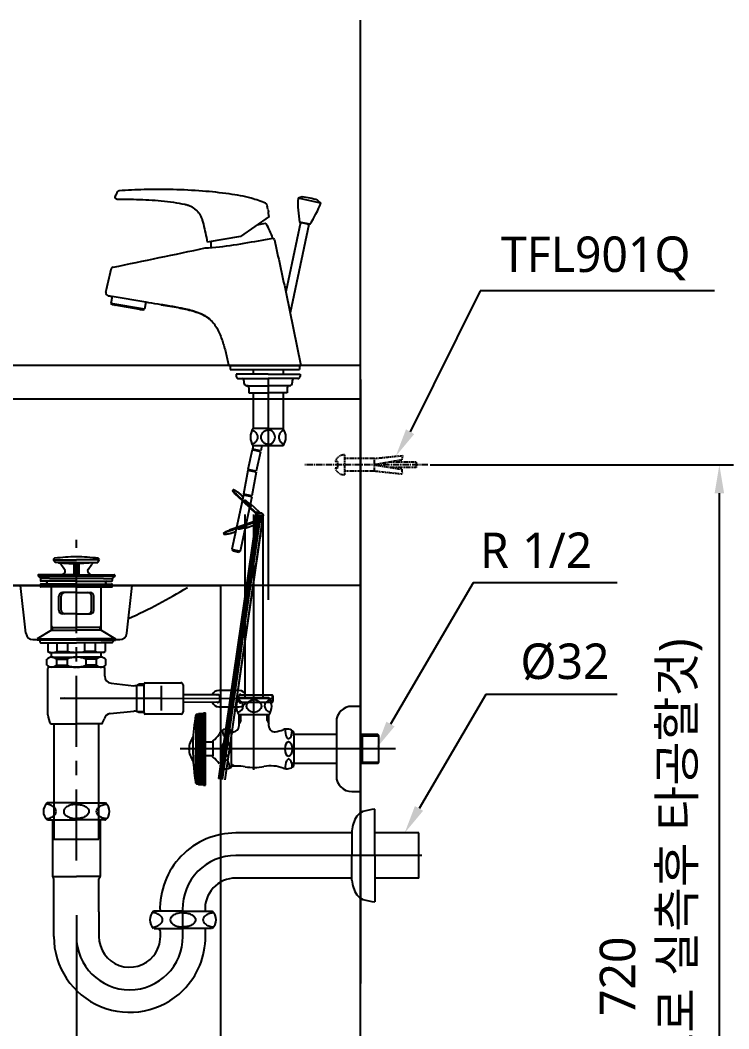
# Model space of a CAD drawing. Extents: x 3512 to 6612, y 0 to 2100.
# Drawn here: x 5672 to 6171, y 432 to 1142 of the extents above; entities that cross this region are included whole.
import ezdxf

# ---------------------------------------------------------------- set-up
doc = ezdxf.new("R2010")
doc.units = 0
doc.header["$LTSCALE"] = 20
doc.header["$MEASUREMENT"] = 0
for name, pattern in [('CENTER', [2, 1.25, -0.25, 0.25, -0.25]), ('CENTER2', [1.125, 0.75, -0.125, 0.125, -0.125]), ('HIDDEN2', [0.1875, 0.125, -0.0625])]:
    doc.linetypes.add(name, pattern=pattern)
doc.layers.get('0').update_dxf_attribs({"linetype": 'CONTINUOUS'})
doc.layers.get('DEFPOINTS').update_dxf_attribs({"linetype": 'CONTINUOUS'})
for name, color, linetype in [('1', 1, 'CONTINUOUS'), ('3', 3, 'CONTINUOUS'), ('4', 4, 'CONTINUOUS'), ('6', 6, 'CONTINUOUS'), ('7', 7, 'CONTINUOUS'), ('CENTER', 2, 'CENTER')]:
    doc.layers.add(name, color=color, linetype=linetype)
doc.styles.get("Standard").update_dxf_attribs({"font": 'NanumGothic.ttf'})
doc.dimstyles.get("Standard").update_dxf_attribs({"dimtxt": 2.5, "dimasz": 2, "dimexe": 2, "dimexo": 1, "dimgap": 1.5, "dimtad": 1, "dimdec": 0, "dimlfac": 10, "dimrnd": 0.5, "dimzin": 0, "dimdsep": 46, "dimtxsty": 'Standard', "dimcen": 0, "dimclrt": 2, "dimadec": 0, "dimazin": 0, "dimtfac": 1, "dimtdec": 0, "dimtmove": 0, "dimatfit": 3, "dimfxl": 1, "dimtolj": 1, "dimtzin": 0, "dimarcsym": 0})

# ---------------------------------------------------------------- blocks, each defined once
blk = doc.blocks.new('*D18')
at = {"layer": '3', "color": 3, "lineweight": -2, "transparency": 16777216}
for p, q in [((5711.8, 512.14), (5711.8, 306.66)), ((5911.8, 359.43), (5911.8, 306.66)), ((5731.8, 316.66), (5891.8, 316.66))]:
    blk.add_line(p, q, dxfattribs=at)
at = {"layer": '3', "color": 3, "transparency": 16777216}
for points in [[(5731.8, 320), (5731.8, 313.33), (5711.8, 316.66)], [(5891.8, 320), (5891.8, 313.33), (5911.8, 316.66)]]:
    blk.add_solid(points, dxfattribs=at)
at = {"layer": 'DEFPOINTS', "color": 0, "transparency": 16777216}
for p in [(5711.8, 512.14), (5911.8, 359.43), (5911.8, 316.66)]:
    blk.add_point(p, dxfattribs=at)
at = {"layer": '3', "color": 2, "transparency": 16777216, "insert": (5811.8, 339.16), "char_height": 25, "attachment_point": 5}
blk.add_mtext('\\A1;200', dxfattribs=at)
blk = doc.blocks.new('*D20')
at = {"layer": '1', "color": 3, "lineweight": -2, "transparency": 16777216}
for p, q in [((5960.85, 829.14), (6174.43, 829.14)), ((6164.43, 129.14), (6164.43, 809.14)), ((5911.8, 109.14), (6174.43, 109.14))]:
    blk.add_line(p, q, dxfattribs=at)
at = {"layer": '1', "color": 3, "transparency": 16777216}
for points in [[(6161.09, 809.14), (6167.76, 809.14), (6164.43, 829.14)], [(6161.09, 129.14), (6167.76, 129.14), (6164.43, 109.14)]]:
    blk.add_solid(points, dxfattribs=at)
at = {"layer": 'DEFPOINTS', "color": 0, "transparency": 16777216}
for p in [(5960.85, 829.14), (6164.43, 829.14), (5911.8, 109.14)]:
    blk.add_point(p, dxfattribs=at)
at = {"layer": '1', "color": 2, "transparency": 16777216, "insert": (6116.3, 469.14), "char_height": 25, "attachment_point": 5, "rotation": 90}
blk.add_mtext('\\A1;720\\P(참고치수이므로 실측후 타공할것)', dxfattribs=at)

msp = doc.modelspace()

# ---------------------------------------------------------------- linework, layer by layer
at = {"linetype": 'HIDDEN2', "ltscale": 0.3}
for p, q in [((5895.73328, 831.54283), (5893.95041, 831.54283)), ((5895.73328, 831.54283), (5895.73328, 826.74283)), ((5900.6211, 836.23214), (5900.6211, 822.05353)), ((5916.42728, 833.64283), (5900.6211, 833.64283)), ((5921.4994, 833.64283), (5916.42728, 833.64283)), ((5921.4994, 833.64283), (5921.4994, 824.64283)), ((5951.0616, 830.94283), (5931.72824, 830.94283)), ((5951.0616, 830.94283), (5951.11023, 827.34283)), ((5895.73328, 826.74283), (5893.95041, 826.74283)), ((5916.42728, 824.64283), (5900.6211, 824.64283)), ((5921.4994, 824.64283), (5916.42728, 824.64283)), ((5951.11023, 827.34283), (5932.58587, 827.34283))]:
    msp.add_line(p, q, dxfattribs=at)
at = {"linetype": 'CENTER2', "ltscale": 0.3}
msp.add_line((5959.31532, 829.14283), (5872.71486, 829.14283), dxfattribs=at)
at = {"color": 0}
for p, q in [((5676.29078, 710.57128), (5672.42787, 744.14283)), ((5747.3099, 710.57128), (5751.17281, 744.14283)), ((5747.3099, 710.57128), (5747.3099, 710.57128)), ((5681.25801, 706.14283), (5711.80034, 706.14283)), ((5711.80034, 706.14283), (5742.34594, 706.14283)), ((5742.34267, 706.14283), (5742.34267, 706.14283))]:
    msp.add_line(p, q, dxfattribs=at)
at = {"linetype": 'HIDDEN2', "ltscale": 0.3}
msp.add_lwpolyline([(5921.4994, 833.64283), (5941.44837, 835.67955), (5940.7889, 832.53727), (5921.4994, 829.14283), (5940.7889, 826.01099), (5941.11863, 822.50614), (5921.4994, 824.64283)], dxfattribs=at)
for start, end in [(90, 160.21215863), (199.78784137, 270)]:
    msp.add_arc((5900.6211, 829.14283), 7.0893, start, end, dxfattribs=at)
at = {"color": 0}
for centre, start, end in [((5681.25801, 711.14283), 186.56387155, 270), ((5742.34267, 711.14283), 270, 353.43612845)]:
    msp.add_arc(centre, 5, start, end, dxfattribs=at)
at = {"layer": '1'}
msp.add_line((5911.80034, 109.14283), (5911.80034, 1142.14283), dxfattribs=at)
at = {"layer": '1', "color": 3}
for p, q in [((5995.95179, 951.52792), (5946.72325, 852.44582)), ((6160.9449, 951.52792), (5995.95179, 951.52792)), ((5991.15007, 746.13382), (5932.90541, 646.65225)), ((6092.38506, 746.13382), (5991.15007, 746.13382)), ((5999.94351, 667.46103), (5952.99736, 587.27725)), ((6092.38506, 667.46103), (5999.94351, 667.46103))]:
    msp.add_line(p, q, dxfattribs=at)
for points in [[(5949.59982, 850.76164), (5943.84668, 854.13), (5936.61818, 835.18641)], [(5935.78198, 644.96807), (5930.02884, 648.33643), (5922.80034, 629.39283)], [(5955.87393, 585.59307), (5950.12079, 588.96143), (5942.89229, 570.01783)]]:
    msp.add_solid(points, dxfattribs=at)
at = {"layer": '3', "color": 0}
for p, q in [((5911.80034, 899.14283), (5427.30034, 899.14283)), ((5911.80034, 889.14283), (5911.80034, 734.14283)), ((5911.80034, 875.39283), (5426.15959, 875.39283)), ((5911.80034, 744.14283), (5596.95925, 744.14283)), ((5610.30034, 744.14283), (5813.30034, 744.14283)), ((5813.30034, 744.14283), (5813.30034, 109.14283))]:
    msp.add_line(p, q, dxfattribs=at)
at = {"layer": '3', "color": 1}
msp.add_line((5846.80034, 889.14283), (5846.80034, 734.14283), dxfattribs=at)
at = {"layer": '3'}
for p, q in [((5696.80034, 760.33724), (5695.56902, 762.46995)), ((5695.68556, 762.2681), (5711.80034, 762.2681)), ((5711.80034, 760.33724), (5696.80034, 760.33724)), ((5699.31561, 760.15295), (5710.05034, 759.45158)), ((5711.80034, 760.33724), (5710.05034, 759.45158)), ((5711.28266, 760.07525), (5710.85034, 753.66737)), ((5727.91512, 762.2681), (5711.80034, 762.2681)), ((5711.80034, 760.33724), (5726.80034, 760.33724)), ((5711.80034, 760.33724), (5713.55034, 759.45158)), ((5712.31801, 760.07525), (5712.75034, 753.66737)), ((5724.28506, 760.15295), (5713.55034, 759.45158)), ((5726.80034, 760.33724), (5728.03166, 762.46995)), ((5703.52568, 755.45795), (5700.80747, 759.31092)), ((5710.05034, 759.45158), (5710.05034, 751.73724)), ((5711.05344, 751.73724), (5710.85034, 753.69157)), ((5710.85034, 753.69157), (5711.80034, 753.69157)), ((5712.75034, 753.69157), (5711.80034, 753.69157)), ((5712.54724, 751.73724), (5712.75034, 753.69157)), ((5713.55034, 759.45158), (5713.55034, 751.73724)), ((5720.075, 755.45795), (5722.79321, 759.31092)), ((5684.80034, 751.33724), (5684.80034, 750.73724)), ((5684.80034, 750.73724), (5686.94256, 749.23724)), ((5684.80034, 750.73724), (5711.80034, 750.73724)), ((5694.50034, 751.73724), (5685.20034, 751.73724)), ((5686.4985, 749.03724), (5686.4985, 747.73724)), ((5692.80034, 749.23724), (5686.6985, 749.23724)), ((5711.80034, 747.23724), (5686.9985, 747.23724)), ((5692.80034, 749.23724), (5711.80034, 749.23724)), ((5711.80034, 751.73724), (5694.50034, 751.73724)), ((5701.44391, 751.73724), (5702.89143, 752.57297)), ((5711.80034, 751.73724), (5729.10034, 751.73724)), ((5738.80034, 750.73724), (5711.80034, 750.73724)), ((5730.80034, 749.23724), (5711.80034, 749.23724)), ((5711.80034, 747.23724), (5736.60217, 747.23724)), ((5722.15676, 751.73724), (5720.70924, 752.57297)), ((5729.10034, 751.73724), (5738.40034, 751.73724)), ((5730.80034, 749.23724), (5736.90217, 749.23724)), ((5738.80034, 750.73724), (5736.65812, 749.23724)), ((5737.10217, 749.03724), (5737.10217, 747.73724)), ((5738.80034, 751.33724), (5738.80034, 750.73724)), ((5686.4985, 744.73724), (5686.4985, 743.43724)), ((5711.80034, 743.23724), (5686.6985, 743.23724)), ((5711.80034, 745.23724), (5686.9985, 745.23724)), ((5694.30034, 712.64283), (5694.30034, 743.23724)), ((5711.80034, 739.23724), (5701.92597, 739.23724)), ((5711.80034, 745.23724), (5736.60217, 745.23724)), ((5711.80034, 743.23724), (5736.90217, 743.23724)), ((5711.80034, 739.23724), (5721.67471, 739.23724)), ((5729.30034, 712.64283), (5729.30034, 743.23724)), ((5737.10217, 744.73724), (5737.10217, 743.43724)), ((5699.42597, 726.73724), (5699.42597, 736.73724)), ((5701.19374, 726.73724), (5701.19374, 736.73724)), ((5722.40694, 726.73724), (5722.40694, 736.73724)), ((5724.17471, 726.73724), (5724.17471, 736.73724)), ((5711.80034, 724.23724), (5701.92597, 724.23724)), ((5711.80034, 724.23724), (5721.67471, 724.23724)), ((5694.30034, 712.64283), (5684.30034, 706.64283)), ((5695.00034, 714.73724), (5694.30034, 715.94968)), ((5694.30034, 714.73724), (5711.80034, 714.73724)), ((5694.30034, 712.64283), (5711.80034, 712.64283)), ((5695.00034, 712.64283), (5695.00034, 714.73724)), ((5729.30034, 714.73724), (5711.80034, 714.73724)), ((5729.30034, 712.64283), (5711.80034, 712.64283)), ((5728.60034, 714.73724), (5729.30034, 715.94968)), ((5728.60034, 712.64283), (5728.60034, 714.73724)), ((5729.30034, 712.64283), (5739.30034, 706.64283)), ((5684.30034, 706.64283), (5711.80034, 706.64283)), ((5684.30034, 705.64283), (5684.30034, 706.64283)), ((5694.30034, 705.64283), (5684.30034, 705.64283)), ((5686.10821, 705.64283), (5686.10821, 704.34283)), ((5686.60821, 703.84283), (5691.60821, 703.84283)), ((5691.60821, 703.84283), (5711.80034, 703.84283)), ((5691.60821, 703.84283), (5691.60821, 697.72019)), ((5729.30034, 705.64283), (5694.30034, 705.64283)), ((5698.38299, 697.72019), (5698.38299, 703.84283)), ((5705.78365, 697.72019), (5705.78365, 703.84283)), ((5739.30034, 706.64283), (5711.80034, 706.64283)), ((5731.99247, 703.84283), (5711.80034, 703.84283)), ((5717.81702, 697.72019), (5717.81702, 703.84283)), ((5725.21769, 697.72019), (5725.21769, 703.84283)), ((5729.30034, 705.64283), (5739.30034, 705.64283)), ((5731.99247, 703.84283), (5731.99247, 697.72019)), ((5736.99247, 703.84283), (5731.99247, 703.84283)), ((5737.49247, 705.64283), (5737.49247, 704.34283)), ((5739.30034, 705.64283), (5739.30034, 706.64283)), ((5692.60821, 697.14283), (5691.60821, 697.72019)), ((5692.60821, 697.14283), (5694.00821, 697.14283)), ((5694.00821, 697.14283), (5711.80034, 697.14283)), ((5694.30034, 693.7316), (5694.30034, 697.14283)), ((5698.38299, 697.72019), (5705.78365, 697.72019)), ((5729.59247, 697.14283), (5711.80034, 697.14283)), ((5725.21769, 697.72019), (5717.81702, 697.72019)), ((5729.30034, 693.7316), (5729.30034, 697.14283)), ((5730.99247, 697.14283), (5729.59247, 697.14283)), ((5730.99247, 697.14283), (5731.99247, 697.72019)), ((5691.05664, 688.18062), (5691.05664, 692.29387)), ((5694.44403, 693.73724), (5711.55664, 693.73724)), ((5697.83143, 692.29387), (5705.23209, 692.29387)), ((5697.83143, 692.29387), (5697.83143, 688.18062)), ((5705.23209, 692.29387), (5705.23209, 688.18062)), ((5729.15664, 693.73724), (5712.04403, 693.73724)), ((5718.36859, 692.29387), (5718.36859, 688.18062)), ((5725.76925, 692.29387), (5718.36859, 692.29387)), ((5725.76925, 692.29387), (5725.76925, 688.18062)), ((5732.54403, 688.18062), (5732.54403, 692.29387)), ((5691.80034, 653.1349), (5691.80034, 685.73724)), ((5711.80034, 686.73724), (5692.80034, 686.73724)), ((5697.83143, 688.18062), (5705.23209, 688.18062)), ((5729.15664, 686.73724), (5711.80034, 686.73724)), ((5725.76925, 688.18062), (5718.36859, 688.18062)), ((5728.60034, 686.73724), (5729.15664, 686.73724)), ((5729.15664, 686.73724), (5729.55664, 686.73724)), ((5730.80034, 686.73724), (5729.30034, 686.73724)), ((5731.80034, 680.373), (5731.80034, 685.73724)), ((5736.26767, 675.40146), (5752.3019, 673.6835)), ((5759.46154, 674.73724), (5755.80034, 674.73724)), ((5755.80034, 674.73724), (5755.80034, 673.93724)), ((5759.43614, 673.93724), (5759.43614, 674.93724)), ((5760.23614, 675.73724), (5785.43614, 675.73724)), ((5754.33057, 673.93724), (5759.43614, 673.93724)), ((5754.46965, 655.48724), (5754.46965, 673.98724)), ((5759.43614, 654.53724), (5759.43614, 673.93724)), ((5771.80034, 656.19933), (5771.80034, 673.63724)), ((5786.93614, 674.23724), (5786.93614, 668.46605)), ((5786.93614, 668.46605), (5786.93614, 655.23724)), ((5823.15511, 670.35518), (5812.09625, 670.38362)), ((5826.44149, 670.34672), (5823.15511, 670.35518)), ((5771.80034, 664.73724), (5700.44079, 664.73724)), ((5771.80034, 664.73724), (5703.30057, 664.91343)), ((5850.25398, 664.53546), (5771.80034, 664.73724)), ((5806.1753, 667.14884), (5786.73504, 667.19884)), ((5787.52197, 662.1968), (5812.11211, 662.13355)), ((5812.12497, 667.13353), (5806.1753, 667.14884)), ((5826.38318, 662.09685), (5849.74755, 662.03675)), ((5849.76041, 667.03673), (5826.39604, 667.09683)), ((5849.74755, 662.03675), (5849.76041, 667.03673)), ((5849.74755, 662.03675), (5850.24883, 662.53546)), ((5850.25912, 666.53545), (5849.76041, 667.03673)), ((5850.24883, 662.53546), (5850.25912, 666.53545)), ((5735.66922, 654.00891), (5752.3019, 655.79098)), ((5754.46965, 655.48724), (5759.43614, 655.48724)), ((5755.80034, 654.73724), (5755.80034, 655.53724)), ((5759.46154, 654.73724), (5755.80034, 654.73724)), ((5785.43614, 653.73724), (5760.23614, 653.73724)), ((5812.06667, 658.88366), (5823.38927, 658.85453)), ((5823.38927, 658.85453), (5826.41191, 658.84676)), ((5693.80034, 646.73724), (5711.80034, 646.73724)), ((5695.92534, 646.73724), (5695.92534, 565.73724)), ((5729.80034, 646.73724), (5711.80034, 646.73724)), ((5727.67534, 565.73724), (5727.67534, 646.73724)), ((5695.92534, 565.73724), (5727.67534, 565.73724))]:
    msp.add_line(p, q, dxfattribs=at)
for points in [[(5810.75166, 667.13707, -0.044238089), (5811.00451, 667.41582, -0.189273345), (5811.43947, 667.5853, -0.189273345), (5811.87356, 667.41358, -0.101058622), (5812.368, 666.71887, -0.059301535), (5812.64142, 665.83074, -0.045721536), (5812.74817, 664.63192, -0.045721536)], [(5827.76935, 667.0933, 0.044238089), (5827.51795, 667.37334, 0.189273345), (5827.08386, 667.54506, 0.189273345), (5826.64889, 667.37558, 0.101058622), (5826.15088, 666.68342, 0.059301535), (5825.8729, 665.79671, 0.045721536), (5825.75999, 664.59846, 0.045721536)], [(5812.74817, 664.63192, -0.045721536), (5812.63526, 663.43367, -0.059301535), (5812.35727, 662.54696, -0.101058622), (5811.85927, 661.8548, -0.189273345), (5811.4243, 661.68532, -0.189273345), (5810.99021, 661.85704, -0.044238089), (5810.7388, 662.13708, -0.059301535)], [(5825.75999, 664.59846, 0.045721536), (5825.86673, 663.39964, 0.059301535), (5826.14015, 662.51151, 0.101058622), (5826.63459, 661.8168, 0.189273345), (5827.06868, 661.64508, 0.189273345), (5827.50365, 661.81456, 0.044238089), (5827.75649, 662.09331, 0.059301535)]]:
    msp.add_lwpolyline(points, format="xyb", dxfattribs=at)
for centre, radius, start, end in [((5696.65034, 762.2681), 1.1, 97.32041367, 169.42619898), ((5711.80034, 644.33724), 120, 90, 97.32041367), ((5699.17323, 758.15799), 2, 35.20232507, 86.26180949), ((5711.80034, 644.33724), 120, 82.67958633, 90), ((5724.42745, 758.15799), 2, 93.73819051, 144.79767493), ((5726.95034, 762.2681), 1.1, 10.57380102, 82.67958633), ((5701.89143, 754.30502), 2, 300, 35.20232507), ((5721.70924, 754.30502), 2, 144.79767493, 240), ((5685.20034, 751.33724), 0.4, 90, 180), ((5686.6985, 749.03724), 0.2, 90, 180), ((5686.9985, 747.73724), 0.5, 180, 270), ((5690.30034, 746.23724), 1, 270, 90), ((5733.30034, 746.23724), 1, 90, 270), ((5736.60217, 747.73724), 0.5, 270, 0), ((5736.90217, 749.03724), 0.2, 0, 90), ((5738.40034, 751.33724), 0.4, 0, 90), ((5686.9985, 744.73724), 0.5, 90, 180), ((5686.6985, 743.43724), 0.2, 180, 270), ((5701.92597, 736.73724), 2.5, 90, 180), ((5703.69374, 736.73724), 2.5, 90, 180), ((5719.90694, 736.73724), 2.5, 0, 90), ((5721.67471, 736.73724), 2.5, 0, 90), ((5736.60217, 744.73724), 0.5, 0, 90), ((5736.90217, 743.43724), 0.2, 270, 0), ((5701.92597, 726.73724), 2.5, 180, 270), ((5703.69374, 726.73724), 2.5, 180, 270), ((5719.90694, 726.73724), 2.5, 270, 0), ((5721.67471, 726.73724), 2.5, 270, 0), ((5686.60821, 704.34283), 0.5, 180, 270), ((5736.99247, 704.34283), 0.5, 270, 0), ((5694.9956, 707.32204), 10.18185, 250.56792502, 289.43207498), ((5711.6082, 726.59517), 29.45658, 258.59556617, 270.3737354), ((5711.99248, 726.59517), 29.45658, 269.6262646, 281.40443383), ((5728.60508, 707.32204), 10.18185, 250.56792502, 289.43207498), ((5694.44403, 689.02944), 4.70435, 43.94093732, 136.05906268), ((5711.33445, 680.13276), 13.60629, 89.06429532, 116.64718661), ((5712.26623, 680.13276), 13.60629, 63.35281339, 90.93570468), ((5729.15664, 689.02944), 4.70435, 43.94093732, 136.05906268), ((5694.44403, 691.44504), 4.70435, 223.94093732, 316.05906268), ((5692.80034, 685.73724), 1, 90, 180), ((5711.33445, 700.34172), 13.60629, 243.35281339, 270.93570468), ((5712.26623, 700.34172), 13.60629, 269.06429532, 296.64718661), ((5729.15664, 691.44504), 4.70435, 223.94093732, 316.05906268), ((5730.80034, 685.73724), 1, 0, 90), ((5736.80034, 680.373), 5, 180, 263.88449643), ((5752.7088, 678.66692), 5, 265.33216468, 308.19271972), ((5760.23614, 674.93724), 0.8, 90, 180), ((5785.43614, 674.23724), 1.5, 0, 90), ((5812.08339, 665.38364), 5, 89.85263291, 159.3653178), ((5826.42863, 665.34674), 5, 20.33994803, 89.85263291), ((5812.07953, 663.88364), 5, 200.33994803, 269.85263291), ((5826.42477, 663.84674), 5, 269.85263291, 339.3653178), ((5736.20188, 649.03736), 5, 96.11547581, 165.04046432), ((5752.7088, 650.80757), 5, 51.80728028, 94.66783532), ((5760.23614, 654.53724), 0.8, 180, 270), ((5785.43614, 655.23724), 1.5, 270, 0), ((5704.78874, 653.68383), 13, 182.42004342, 212.30000816), ((5718.81193, 653.68383), 13, 327.69999184, 345.040466)]:
    msp.add_arc(centre, radius, start, end, dxfattribs=at)
at = {"layer": '3', "color": 0}
msp.add_arc((5615.50919, 1023.03253), 330, 293.76837401, 301.90645094, dxfattribs=at)
at = {"layer": '4'}
for p, q in [((5695.55034, 591.14283), (5691.25884, 591.14283)), ((5695.55034, 591.14283), (5691.25884, 591.14283)), ((5711.80034, 591.14283), (5695.55034, 591.14283)), ((5711.80034, 591.14283), (5695.55034, 591.14283)), ((5711.80034, 591.14283), (5728.05034, 591.14283)), ((5711.80034, 591.14283), (5728.05034, 591.14283)), ((5728.05034, 591.14283), (5732.34184, 591.14283)), ((5728.05034, 591.14283), (5732.34184, 591.14283)), ((5921.80034, 554.14283), (5921.80034, 586.64283)), ((5691.65034, 579.14283), (5691.25884, 579.14283)), ((5691.65034, 579.14283), (5711.80034, 579.14283)), ((5695.00034, 579.14283), (5695.00034, 539.36271)), ((5731.95034, 579.14283), (5711.80034, 579.14283)), ((5728.60034, 579.14283), (5728.60034, 539.36271)), ((5731.95034, 579.14283), (5732.34184, 579.14283)), ((5905.82036, 570.01783), (5824.02936, 570.01783)), ((5905.82036, 571.53757), (5905.82036, 554.14283)), ((5952.89229, 570.01783), (5921.80034, 570.01783)), ((5952.89229, 538.26783), (5952.89229, 570.01783)), ((5954.89229, 554.14283), (5824.02936, 554.14283)), ((5905.82036, 536.7481), (5905.82036, 554.14283)), ((5921.80034, 554.14283), (5921.80034, 521.64283)), ((5695.00034, 539.36271), (5711.80034, 539.36271)), ((5695.92534, 497.14283), (5695.92534, 537.71783)), ((5728.60034, 539.36271), (5711.80034, 539.36271)), ((5727.67534, 514.53864), (5727.67534, 537.71783)), ((5905.82036, 538.26783), (5824.02936, 538.26783)), ((5952.89229, 538.26783), (5921.80034, 538.26783)), ((5727.67534, 514.53864), (5727.67534, 497.14283)), ((5770.47239, 514.84283), (5766.18089, 514.84283)), ((5786.72239, 514.84283), (5770.47239, 514.84283)), ((5786.72239, 514.84283), (5786.80034, 514.84283)), ((5786.80034, 497.14283), (5786.80034, 515.80606)), ((5786.87829, 514.84283), (5786.80034, 514.84283)), ((5786.87829, 514.84283), (5803.12829, 514.84283)), ((5803.12829, 514.84283), (5807.41979, 514.84283)), ((5766.57239, 502.84283), (5786.72239, 502.84283)), ((5770.00034, 502.84283), (5770.00034, 502.14283)), ((5770.92534, 497.14283), (5770.92534, 500.58866)), ((5807.02829, 502.84283), (5786.87829, 502.84283)), ((5802.67534, 497.14283), (5802.67534, 502.84283))]:
    msp.add_line(p, q, dxfattribs=at)
for points in [[(5697.60551, 585.14283, 0.15521739), (5697.01502, 586.99916, 0.106747244), (5694.95331, 588.88984, 0.07304301), (5692.18345, 590.00785, 0.028511088), (5690.45469, 590.32387, 0.05952259)], [(5711.80034, 590.14283, 0.057537424), (5708.2428, 589.73209, 0.071219107), (5705.54284, 588.67837, 0.106373365), (5703.52004, 586.88177, 0.159482965)], [(5711.80034, 590.14283, 0.057537424), (5708.2428, 589.73209, 0.071219107), (5705.54284, 588.67837, 0.106373365), (5703.52004, 586.88177, 0.159482965)], [(5711.80034, 590.14283, -0.057537424), (5715.35788, 589.73209, -0.071219107), (5718.05783, 588.67837, -0.106373365), (5720.08064, 586.88177, -0.159482965)], [(5711.80034, 590.14283, -0.057537424), (5715.35788, 589.73209, -0.071219107), (5718.05783, 588.67837, -0.106373365), (5720.08064, 586.88177, -0.159482965)], [(5725.99517, 585.14283, -0.15521739), (5726.58566, 586.99916, -0.106747244), (5728.64737, 588.88984, -0.07304301), (5731.41723, 590.00785, -0.028511088), (5733.14598, 590.32387, -0.05952259)], [(5690.45469, 579.9618, 0.028511088), (5692.18345, 580.27782, 0.07304301), (5694.95331, 581.39583, 0.106747244), (5697.01502, 583.28651, 0.15521739), (5697.60551, 585.14283, 0.15521739)], [(5703.52004, 586.88177, 0.327290453), (5703.52004, 583.4039, 0.106373385), (5705.54284, 581.6073, 0.071219107), (5708.2428, 580.55358, 0.057537424), (5711.80034, 580.14283, 0.057537424)], [(5720.08064, 586.88177, -0.327290453), (5720.08064, 583.4039, -0.106373385), (5718.05783, 581.6073, -0.071219107), (5715.35788, 580.55358, -0.057537424), (5711.80034, 580.14283, -0.057537424)], [(5733.14598, 579.9618, -0.028511088), (5731.41723, 580.27782, -0.07304301), (5728.64737, 581.39583, -0.106747244), (5726.58566, 583.28651, -0.15521739), (5725.99517, 585.14283, -0.15521739)], [(5772.52756, 508.84283, 0.15521739), (5771.93707, 510.69916, 0.106747244), (5769.87536, 512.58984, 0.07304301), (5767.1055, 513.70785, 0.028511088), (5765.37674, 514.02387, 0.05952259)], [(5786.80034, 513.84264, 0.058789896), (5783.16485, 513.43209, 0.071219107), (5780.46489, 512.37837, 0.106373365), (5778.44209, 510.58177, 0.159482965)], [(5786.80034, 513.84264, -0.058789896), (5790.43583, 513.43209, -0.071219107), (5793.13578, 512.37837, -0.106373365), (5795.15859, 510.58177, -0.159482965)], [(5801.07312, 508.84283, -0.15521739), (5801.66361, 510.69916, -0.106747244), (5803.72531, 512.58984, -0.07304301), (5806.49518, 513.70785, -0.028511088), (5808.22393, 514.02387, -0.05952259)], [(5765.37674, 503.6618, 0.028511088), (5767.1055, 503.97782, 0.07304301), (5769.87536, 505.09583, 0.106747244), (5771.93707, 506.98651, 0.15521739), (5772.52756, 508.84283, 0.15521739)], [(5778.44209, 510.58177, 0.327290453), (5778.44209, 507.1039, 0.106373385), (5780.46489, 505.3073, 0.071219107), (5783.16485, 504.25358, 0.057537424), (5786.72239, 503.84283, 0.057537424)], [(5795.15859, 510.58177, -0.327290453), (5795.15859, 507.1039, -0.106373385), (5793.13578, 505.3073, -0.071219107), (5790.43583, 504.25358, -0.057537424), (5786.87829, 503.84283, -0.057537424)], [(5808.22393, 503.6618, -0.028511088), (5806.49518, 503.97782, -0.07304301), (5803.72531, 505.09583, -0.106747244), (5801.66361, 506.98651, -0.15521739), (5801.07312, 508.84283, -0.15521739)]]:
    msp.add_lwpolyline(points, format="xyb", dxfattribs=at)
for centre, radius, start, end in [((5696.55034, 585.14283), 8, 131.40962211, 228.59037789), ((5727.05034, 585.14283), 8, 311.40962211, 48.59037789), ((5917.14482, 575.721), 10, 111.1926769, 142.80345081), ((5923.30034, 556.68036), 30, 92.86598398, 109.00713612), ((5925.80034, 570.64283), 20, 146.20771163, 177.43591199), ((5824.02936, 516.64283), 53.375, 90, 181.93258944), ((5824.02936, 516.64283), 37.5, 90, 180.65397811), ((5696.00034, 539.36271), 1, 180, 238.70258778), ((5695.00034, 537.71783), 0.925, 0, 58.70258778), ((5728.60034, 537.71783), 0.925, 121.29741222, 180), ((5727.60034, 539.36271), 1, 301.29741222, 0), ((5824.02936, 516.64283), 21.625, 90, 184.77465278), ((5925.80034, 537.64283), 20, 182.56408801, 213.79228837), ((5917.14482, 532.56467), 10, 217.19654919, 248.8073231), ((5923.30034, 551.60531), 30, 250.99286388, 267.13401602), ((5771.47239, 508.84283), 8, 131.40962211, 228.59037789), ((5802.12829, 508.84283), 8, 311.40962211, 48.59037789), ((5749.30034, 497.14283), 53.375, 180, 314.94029898), ((5749.30034, 497.14283), 37.5, 180, 0), ((5749.30034, 497.14283), 21.625, 180, 320.7959681), ((5749.30034, 497.14283), 21.625, 320.7959681, 0), ((5753.96156, 491.54467), 19.22404, 28.06365478, 33.45608391), ((5749.30034, 497.14283), 53.375, 314.94029898, 0)]:
    msp.add_arc(centre, radius, start, end, dxfattribs=at)
at = {"layer": '6'}
for p, q in [((5830.45034, 794.14283), (5830.45034, 665.14283)), ((5836.80034, 614.43029), (5836.80034, 794.14283)), ((5843.15034, 794.14283), (5843.15034, 665.14283)), ((5843.15034, 665.14283), (5826.30034, 665.14283)), ((5847.30034, 665.14283), (5843.15034, 665.14283)), ((5796.47659, 653.64283), (5797.30034, 653.64283)), ((5797.30034, 653.64283), (5797.80034, 654.14283)), ((5797.30034, 653.64283), (5797.30034, 629.14283)), ((5797.80034, 654.14283), (5797.80034, 629.14283)), ((5797.80034, 654.14283), (5801.00034, 654.14283)), ((5797.80034, 653.73135), (5801.30034, 653.73135)), ((5801.30034, 654.44283), (5801.30034, 654.64283)), ((5801.30034, 654.64283), (5802.80034, 654.64283)), ((5801.30034, 654.44283), (5801.30034, 629.14283)), ((5802.80034, 653.64283), (5802.80034, 654.64283)), ((5802.80034, 629.14283), (5802.80034, 653.64283)), ((5911.80034, 659.14283), (5905.80034, 659.14283)), ((5911.80034, 599.14283), (5911.80034, 659.14283)), ((5795.88515, 653.14283), (5795.88515, 629.14283)), ((5797.80034, 652.73135), (5801.30034, 652.73135)), ((5797.80034, 651.73135), (5801.30034, 651.73135)), ((5797.80034, 650.73135), (5801.30034, 650.73135)), ((5797.80034, 649.73135), (5801.30034, 649.73135)), ((5797.80034, 648.73135), (5801.30034, 648.73135)), ((5797.80034, 647.73135), (5801.30034, 647.73135)), ((5797.80034, 646.73135), (5801.30034, 646.73135)), ((5847.30034, 653.14283), (5826.30034, 653.14283)), ((5826.30034, 645.64283), (5826.30034, 653.14283)), ((5827.55034, 649.14283), (5826.30034, 646.97777)), ((5827.55034, 649.14283), (5826.30034, 649.14283)), ((5827.55034, 649.14283), (5827.55034, 653.14283)), ((5846.05034, 649.14283), (5846.05034, 653.14283)), ((5846.05034, 649.14283), (5847.30034, 646.97777)), ((5847.30034, 649.14283), (5846.05034, 649.14283)), ((5847.30034, 645.2312), (5847.30034, 653.14283)), ((5894.80034, 648.14283), (5894.80034, 610.14283)), ((5797.80034, 645.73135), (5801.30034, 645.73135)), ((5797.80034, 644.73135), (5801.30034, 644.73135)), ((5797.80034, 643.73135), (5801.30034, 643.73135)), ((5797.80034, 642.73135), (5801.30034, 642.73135)), ((5797.80034, 641.73135), (5801.30034, 641.73135)), ((5797.80034, 640.73135), (5801.30034, 640.73135)), ((5797.80034, 639.73135), (5801.30034, 639.73135)), ((5812.77353, 640.46435), (5812.22116, 639.50762)), ((5820.88694, 641.14283), (5820.88694, 641.86355)), ((5820.88694, 617.14283), (5820.88694, 641.14283)), ((5821.80034, 641.14283), (5820.88694, 641.14283)), ((5821.80034, 640.39283), (5820.88694, 640.39283)), ((5821.80034, 640.39283), (5823.09938, 641.33441)), ((5821.80034, 640.39283), (5821.80034, 641.14283)), ((5894.80034, 639.39283), (5864.80034, 639.39283)), ((5864.80147, 638.39396), (5864.80147, 641.14173)), ((5923.92462, 639.39283), (5911.80034, 639.39283)), ((5913.30034, 638.39283), (5912.30034, 639.39283)), ((5913.30034, 618.89283), (5913.30034, 639.39283)), ((5924.92462, 638.39283), (5923.92462, 639.39283)), ((5797.80034, 638.73135), (5801.30034, 638.73135)), ((5797.80034, 637.73135), (5801.30034, 637.73135)), ((5797.80034, 636.73135), (5801.30034, 636.73135)), ((5797.80034, 635.73135), (5801.30034, 635.73135)), ((5797.80034, 634.73135), (5801.30034, 634.73135)), ((5797.80034, 633.73135), (5801.30034, 633.73135)), ((5797.80034, 632.73135), (5801.30034, 632.73135)), ((5807.88694, 633.89283), (5802.80034, 633.89283)), ((5807.88694, 634.87518), (5807.88694, 633.89283)), ((5807.88694, 633.89283), (5807.88694, 624.39283)), ((5864.80034, 638.39283), (5864.80034, 619.89283)), ((5911.80034, 638.77588), (5911.80034, 619.51044)), ((5913.30034, 638.39283), (5924.92462, 638.39283)), ((5924.80034, 619.89283), (5924.80034, 638.39283)), ((5936.46016, 629.14283), (5784.91825, 629.14283)), ((5795.88515, 605.14283), (5795.88515, 629.14283)), ((5797.30034, 604.64283), (5797.30034, 629.14283)), ((5797.80034, 631.73135), (5801.30034, 631.73135)), ((5797.80034, 630.73135), (5801.30034, 630.73135)), ((5797.80034, 629.73135), (5801.30034, 629.73135)), ((5797.80034, 604.14283), (5797.80034, 629.14283)), ((5797.80034, 628.55432), (5801.30034, 628.55432)), ((5797.80034, 627.55432), (5801.30034, 627.55432)), ((5797.80034, 626.55432), (5801.30034, 626.55432)), ((5797.80034, 625.55432), (5801.30034, 625.55432)), ((5801.30034, 603.84283), (5801.30034, 629.14283)), ((5802.80034, 603.64283), (5802.80034, 629.14283)), ((5797.80034, 624.55432), (5801.30034, 624.55432)), ((5797.80034, 623.55432), (5801.30034, 623.55432)), ((5797.80034, 622.55432), (5801.30034, 622.55432)), ((5797.80034, 621.55432), (5801.30034, 621.55432)), ((5797.80034, 620.55432), (5801.30034, 620.55432)), ((5797.80034, 619.55432), (5801.30034, 619.55432)), ((5797.80034, 618.55432), (5801.30034, 618.55432)), ((5807.88694, 624.39283), (5802.80034, 624.39283)), ((5807.88694, 623.41049), (5807.88694, 624.39283)), ((5821.80034, 617.89283), (5820.88694, 617.89283)), ((5821.80034, 617.89283), (5823.09938, 617.14283)), ((5821.80034, 617.14283), (5821.80034, 617.89283)), ((5864.80034, 617.14283), (5864.80034, 619.89283)), ((5864.80034, 618.89283), (5864.80034, 618.7111)), ((5894.80034, 618.89283), (5864.80034, 618.89283)), ((5864.80034, 617.14283), (5864.80034, 618.7111)), ((5923.92462, 618.89283), (5911.80034, 618.89283)), ((5912.30034, 618.89283), (5913.30034, 619.89283)), ((5913.30034, 619.89283), (5924.92462, 619.89283)), ((5923.92462, 618.89283), (5924.92462, 619.89283)), ((5797.80034, 617.55432), (5801.30034, 617.55432)), ((5797.80034, 616.55432), (5801.30034, 616.55432)), ((5797.80034, 615.55432), (5801.30034, 615.55432)), ((5797.80034, 614.55432), (5801.30034, 614.55432)), ((5797.80034, 613.55432), (5801.30034, 613.55432)), ((5797.80034, 612.55432), (5801.30034, 612.55432)), ((5797.80034, 611.55432), (5801.30034, 611.55432)), ((5824.51213, 617.14283), (5820.88694, 617.14283)), ((5820.88694, 616.42212), (5820.88694, 617.14283)), ((5796.47659, 604.64283), (5797.30034, 604.64283)), ((5797.30034, 604.64283), (5797.80034, 604.14283)), ((5797.80034, 610.55432), (5801.30034, 610.55432)), ((5797.80034, 609.55432), (5801.30034, 609.55432)), ((5797.80034, 608.55432), (5801.30034, 608.55432)), ((5797.80034, 607.55432), (5801.30034, 607.55432)), ((5797.80034, 606.55432), (5801.30034, 606.55432)), ((5797.80034, 605.55432), (5801.30034, 605.55432)), ((5797.80034, 604.55432), (5801.30034, 604.55432)), ((5797.80034, 604.14283), (5801.00034, 604.14283)), ((5801.30034, 603.64283), (5801.30034, 603.84283)), ((5801.30034, 603.64283), (5802.80034, 603.64283)), ((5812.77353, 607.82132), (5812.22116, 608.77805)), ((5905.80034, 599.14283), (5911.80034, 599.14283))]:
    msp.add_line(p, q, dxfattribs=at)
for centre, radius, start, end in [((5834.30034, 659.14283), 10, 143.13010235, 216.86989765), ((5839.30034, 659.14283), 10, 323.13010235, 36.86989765), ((5796.47659, 652.94283), 0.7, 90, 170.50659), ((5801.00034, 654.44283), 0.3, 270, 0), ((5905.80034, 648.14283), 11, 90, 180), ((5938.80034, 629.14283), 145, 170.50659, 178.05685792), ((5800.09681, 646.50762), 14, 303.80982041, 330), ((5817.4128, 637.78586), 5.35697, 49.56943438, 150), ((5821.80034, 645.64283), 4.5, 270, 0), ((5851.30034, 645.2312), 4, 180, 277.71167846), ((5848.50551, 665.87054), 24.82771, 277.71167846, 290.96613747), ((5859.89397, 636.15008), 7, 45.48706364, 110.96613747), ((5805.05457, 629.0975), 14, 141.78592674, 179.75272851), ((5938.80034, 629.14283), 145, 178.05685792, 189.49341), ((5805.05457, 629.21834), 14, 180.24727149, 218.21407326), ((5800.09681, 611.77805), 14, 30, 56.19017959), ((5817.4128, 620.49981), 5.35697, 210, 310.43056562), ((5824.51213, 579.14283), 38, 80.69517649, 90.00000262), ((5836.80034, 654.14283), 38, 260.69517447, 280.73727399), ((5848.50551, 592.41513), 24.82771, 69.03386253, 100.73727502), ((5859.89397, 622.13559), 7, 249.03386253, 314.5), ((5796.47659, 605.34283), 0.7, 189.49341, 270), ((5801.00034, 603.84283), 0.3, 0, 90), ((5905.80034, 610.14283), 11, 180, 270)]:
    msp.add_arc(centre, radius, start, end, dxfattribs=at)
for centre, major_axis, ratio, start_param, end_param in [((5824.02707, 659.37042), (-5.22946, 0), 0.866391406, 1.800504354, 4.443057795), ((5849.48301, 659.37042), (5.22946, 0), 0.866391406, 1.82411945, 4.498970222), ((5817.12169, 642.73512), (0, 5.39901), 0.478204164, 1.649186922, 4.692658194), ((5861.23928, 641.64774), (0, 5.21778), 0.460090084, 1.292018265, 4.793094981), ((5817.12169, 615.8224), (0, 5.39901), 0.478204164, 4.681700192, 7.825212734), ((5861.23928, 616.72855), (0, 5.21778), 0.460090084, 4.613778576, 8.151219719)]:
    msp.add_ellipse(centre, major_axis=major_axis, ratio=ratio, start_param=start_param, end_param=end_param, dxfattribs=at)
for centre, major_axis, ratio in [((5836.80034, 659.37042), (5.22946, 0), 0.866391406), ((5817.12169, 629.14283), (0, -5.39901), 0.478204164), ((5861.23928, 629.14283), (0, -5.21778), 0.460090084)]:
    msp.add_ellipse(centre, major_axis=major_axis, ratio=ratio, dxfattribs=at)
at = {"layer": '7'}
for p, q in [((5870.83457, 1017.73641), (5867.8328, 1016.84095)), ((5883.97223, 1013.4104), (5867.8328, 1016.84095)), ((5870.83457, 1017.73641), (5870.86489, 1017.72997)), ((5881.56387, 1015.45583), (5881.59419, 1015.44938)), ((5881.59419, 1015.44938), (5883.97223, 1013.4104)), ((5846.61172, 1009.16026), (5846.95903, 1007.19062)), ((5847.45901, 1003.98067), (5827.39402, 989.93101)), ((5844.76329, 998.9847), (5838.82986, 997.93847)), ((5869.53753, 999.60997), (5859.19021, 950.92965)), ((5875.40641, 998.3625), (5862.20083, 936.23513)), ((5876.08595, 998.53088), (5868.98522, 1000.04019)), ((5869.37236, 999.64508), (5870.51568, 999.40206)), ((5874.42827, 998.57042), (5870.51568, 999.40206)), ((5874.42827, 998.57042), (5875.57159, 998.3274)), ((5827.39402, 989.93101), (5803.89905, 985.78821)), ((5845.02136, 987.86051), (5850.3597, 988.8018)), ((5737.01222, 947.7309), (5736.1452, 942.81381)), ((5760.6502, 943.57808), (5737.01222, 947.7309)), ((5859.19021, 950.92965), (5869.80034, 899.14283)), ((5737.02975, 942.07159), (5736.1452, 942.81381)), ((5759.78059, 938.64626), (5736.1452, 942.81381)), ((5737.02975, 942.07159), (5738.75378, 941.76759)), ((5756.97211, 938.55521), (5738.75317, 941.7677)), ((5756.54346, 938.42771), (5739.11236, 941.50128)), ((5756.97156, 938.55531), (5758.69552, 938.25133)), ((5758.69552, 938.25133), (5759.78059, 938.64626)), ((5760.6502, 943.57808), (5759.78059, 938.64626)), ((5761.14261, 943.49126), (5760.6502, 943.57808)), ((5819.02651, 899.14283), (5818.92517, 899.61179)), ((5819.02638, 899.14283), (5848.18258, 899.14283)), ((5820.02651, 899.14283), (5820.02651, 896.14283)), ((5820.02651, 896.14283), (5847.54491, 896.14283)), ((5836.30034, 896.14283), (5836.30034, 892.85706)), ((5847.54491, 896.14283), (5868.80034, 896.14283)), ((5848.18258, 899.14283), (5869.80034, 899.14283)), ((5857.30034, 896.14283), (5857.30034, 892.85706)), ((5868.80034, 899.14283), (5868.80034, 896.14283)), ((5824.30034, 892.85706), (5824.30034, 891.35706)), ((5846.80034, 892.85706), (5824.30034, 892.85706)), ((5825.80034, 889.85706), (5828.30034, 889.85706)), ((5828.30034, 889.85706), (5846.80034, 889.85706)), ((5829.80034, 888.35706), (5829.80034, 886.85706)), ((5846.80034, 892.85706), (5869.30034, 892.85706)), ((5865.30034, 889.85706), (5846.80034, 889.85706)), ((5863.80034, 888.35706), (5863.80034, 886.85706)), ((5867.80034, 889.85706), (5865.30034, 889.85706)), ((5869.30034, 892.85706), (5869.30034, 891.35706)), ((5831.80034, 884.85706), (5846.80034, 884.85706)), ((5833.30034, 883.35706), (5833.30034, 879.85706)), ((5861.80034, 884.85706), (5846.80034, 884.85706)), ((5860.30034, 883.35706), (5860.30034, 879.85706)), ((5833.30034, 879.85706), (5846.80034, 879.85706)), ((5836.30034, 879.85706), (5836.30034, 854.64283)), ((5860.30034, 879.85706), (5846.80034, 879.85706)), ((5857.30034, 879.85706), (5857.30034, 854.64283)), ((5846.80034, 854.64283), (5836.30034, 854.64283)), ((5846.80034, 854.64283), (5857.30034, 854.64283)), ((5835.52318, 839.58503), (5832.61241, 825.89096)), ((5841.39206, 838.33756), (5835.52318, 839.58503)), ((5836.20161, 842.77679), (5835.66871, 840.26973)), ((5841.5376, 839.02226), (5835.66871, 840.26973)), ((5836.01225, 839.48107), (5836.15779, 840.16577)), ((5836.30034, 842.64283), (5857.30034, 842.64283)), ((5841.39206, 838.33756), (5838.4813, 824.64349)), ((5840.90299, 838.44151), (5841.04853, 839.12622)), ((5842.30718, 842.64283), (5841.5376, 839.02226)), ((5832.46687, 825.20626), (5829.55611, 808.51219)), ((5838.33576, 823.95879), (5832.46687, 825.20626)), ((5838.4813, 824.64349), (5832.61241, 825.89096)), ((5832.95595, 825.1023), (5833.10149, 825.787)), ((5838.33576, 823.95879), (5835.425, 807.26472)), ((5837.84669, 824.06274), (5837.99222, 824.74745)), ((5822.2223, 811.45965), (5821.89931, 811.08562)), ((5829.41057, 807.82749), (5821.30202, 769.67973)), ((5824.97915, 807.91747), (5824.65616, 807.54344)), ((5824.65616, 807.54344), (5838.29763, 794.72541)), ((5837.89807, 795.77837), (5824.97915, 807.91747)), ((5835.27946, 806.58002), (5827.1709, 768.43226)), ((5829.14849, 806.5945), (5828.5478, 807.15893)), ((5835.27946, 806.58002), (5829.41057, 807.82749)), ((5835.425, 807.26472), (5829.55611, 808.51219)), ((5829.89965, 807.72353), (5830.04518, 808.40823)), ((5834.79038, 806.68397), (5834.93592, 807.36868)), ((5840.84979, 795.59953), (5834.26136, 801.79026)), ((5838.22092, 796.15831), (5837.83333, 795.70947)), ((5837.83333, 795.70947), (5838.44218, 795.13737)), ((5838.22092, 796.15831), (5842.14643, 795.32391)), ((5838.82977, 795.58621), (5838.22092, 796.15831)), ((5838.87017, 795.54716), (5838.71027, 794.79491)), ((5838.82977, 795.58621), (5842.75529, 794.75181)), ((5842.75529, 794.75181), (5842.14643, 795.32391)), ((5838.0715, 789.95689), (5811.74705, 608.29361)), ((5838.63061, 789.83805), (5812.30907, 608.18083)), ((5813.55046, 607.93172), (5840.69656, 793.48828)), ((5814.59249, 607.72261), (5841.47984, 792.07488)), ((5842.42169, 788.51684), (5816.22525, 607.39496)), ((5842.55612, 789.00366), (5816.25509, 607.38898)), ((5837.13803, 789.26994), (5819.46237, 783.10857)), ((5819.6053, 782.6355), (5837.28096, 788.79687)), ((5837.80141, 788.68624), (5837.28096, 788.79687)), ((5838.09704, 793.88267), (5837.29755, 790.1214)), ((5837.29768, 790.12137), (5838.92799, 789.77484)), ((5838.64139, 793.76697), (5837.8419, 790.0057)), ((5838.89581, 793.71289), (5838.09717, 793.88264)), ((5838.92799, 789.77484), (5839.75964, 793.68743)), ((5843.11679, 792.97385), (5839.7226, 793.6953)), ((5843.09038, 792.97946), (5842.42995, 789.87237)), ((5842.43783, 789.68174), (5843.13669, 792.96962)), ((5819.46237, 783.10857), (5819.6053, 782.6355)), ((5823.17395, 781.87696), (5823.95229, 782.14827)), ((5830.57719, 784.45757), (5837.40875, 786.83891)), ((5815.50313, 780.99394), (5815.64606, 780.52087)), ((5842.4642, 779.0232), (5842.55612, 779.00366)), ((5821.30202, 769.67973), (5827.1709, 768.43226)), ((5821.30202, 769.67973), (5822.07225, 768.49367)), ((5822.07225, 768.49367), (5825.98484, 767.66202)), ((5827.1709, 768.43226), (5825.98484, 767.66202)), ((5911.80034, 754.14283), (5911.80034, 464.14283))]:
    msp.add_line(p, q, dxfattribs=at)
for points in [[(5835.55855, 853.49888, -0.038644553), (5836.26151, 853.26381, -0.099232663), (5837.85566, 852.17837, -0.097723966), (5838.91612, 850.56105, -0.09668327), (5839.29054, 848.64283, -0.09668327), (5838.91612, 846.72462, -0.097723966), (5837.85566, 845.1073, -0.099232663), (5836.26151, 844.02186, -0.038644553), (5835.55855, 843.78679, -0.100326473)], [(5846.80034, 843.64283, -0.100326473), (5844.93038, 844.02186, -0.099232663), (5843.33624, 845.1073, -0.097723966), (5842.27578, 846.72462, -0.09668327), (5841.90136, 848.64283, -0.09668327), (5842.27578, 850.56105, -0.097723966), (5843.33624, 852.17837, -0.099232663), (5844.93038, 853.26381, -0.100326473), (5846.80034, 853.64283)], [(5846.80034, 843.64283, 0.100326473), (5848.67029, 844.02186, 0.099232663), (5850.26444, 845.1073, 0.097723966), (5851.3249, 846.72462, 0.09668327), (5851.69932, 848.64283, 0.09668327), (5851.3249, 850.56105, 0.097723966), (5850.26444, 852.17837, 0.099232663), (5848.67029, 853.26381, 0.100326473), (5846.80034, 853.64283)], [(5858.04212, 853.49888, 0.038644553), (5857.33917, 853.26381, 0.099232663), (5855.74502, 852.17837, 0.097723966), (5854.68456, 850.56105, 0.09668327), (5854.31014, 848.64283, 0.09668327), (5854.68456, 846.72462, 0.097723966), (5855.74502, 845.1073, 0.099232663), (5857.33917, 844.02186, 0.038644553), (5858.04212, 843.78679, 0.100326473)]]:
    msp.add_lwpolyline(points, format="xyb", dxfattribs=at)
for centre, radius, start, end in [((5740.42313, 1017.58872), 1.5, 154.29715092, 270.80519196), ((5741.96281, 1020.58114), 1.5, 93.6965533, 151.31407692), ((5937.73784, 1013.19608), 70, 177.01529003, 190.83267111), ((5865.88117, 967.97896), 50, 71.72041936, 84.27958064), ((5844.42814, 1011.97096), 1.5, 12.94405112, 66.19217824), ((5818.6283, 1038.5136), 70, 325.16732889, 338.98470997), ((5844.85012, 998.49229), 0.5, 34.09768125, 100), ((5816.28125, 979.1514), 35, 15.8808893, 34.09768125), ((5869.47631, 1000.13416), 0.5, 190.83267111, 258), ((5875.67554, 998.81647), 0.5, 258, 325.16732889), ((5849.2926, 987.11027), 2, 12.54192289, 57.75421194), ((5841.52345, 983.60228), 35, 175.63045337, 182.55854607), ((5738.11858, 966.27593), 2, 103.78216544, 164.22896097), ((5734.59351, 950.16658), 2, 167.64464935, 258.98311175), ((5739.19918, 941.99369), 0.5, 206.86989765, 260), ((5756.63028, 938.92011), 0.5, 260, 313.13010235), ((5825.80034, 891.35706), 1.5, 180, 270), ((5828.30034, 888.35706), 1.5, 0, 90), ((5865.30034, 888.35706), 1.5, 90, 180), ((5867.80034, 891.35706), 1.5, 270, 0), ((5831.80034, 886.85706), 2, 180, 270), ((5831.80034, 883.35706), 1.5, 0, 90), ((5861.80034, 883.35706), 1.5, 90, 180), ((5861.80034, 886.85706), 2, 270, 0), ((5844.30034, 848.64283), 10, 143.13010235, 216.86989765), ((5844.30034, 848.64283), 10, 143.13010235, 216.86989765), ((5849.30034, 848.64283), 10, 323.13010235, 36.86989765)]:
    msp.add_arc(centre, radius, start, end, dxfattribs=at)
for points in [[(5845.03365, 1013.34331), (5834.94807, 1016.74745), (5819.39127, 1019.80054), (5800.59001, 1021.84604), (5780.05595, 1022.85597), (5759.46865, 1022.85488), (5741.86609, 1022.07821)], [(5740.64696, 1021.30113), (5739.07159, 1018.23926)], [(5740.44422, 1016.08862), (5745.54762, 1016.12647), (5762.90448, 1015.65518), (5780.18654, 1013.92631), (5788.11708, 1012.5788)], [(5788.11729, 1012.57966), (5790.23675, 1012.01352), (5792.26059, 1011.1619), (5794.14893, 1010.0411), (5795.86596, 1008.67236), (5797.37938, 1007.08144), (5798.66077, 1005.29821), (5799.68594, 1003.3563), (5800.43508, 1001.29395)], [(5846.61172, 1009.16026), (5846.25263, 1010.72762), (5845.89003, 1012.30696)], [(5800.43525, 1001.29448), (5801.20482, 998.47767), (5802.66916, 992.23464), (5803.87609, 985.92173), (5803.89905, 985.78821)], [(5847.40337, 1004.22269), (5847.24412, 1004.9828), (5847.12303, 1005.69583), (5847.04056, 1006.31166), (5846.99106, 1006.78711), (5846.96628, 1007.08771), (5846.95903, 1007.19062)], [(5802.53149, 981.77595), (5802.79261, 981.79048), (5803.58057, 981.83641), (5804.90493, 981.92066), (5845.02136, 987.86051)], [(5737.64212, 968.21835), (5802.53149, 981.77595)], [(5736.50935, 947.75838), (5736.70786, 947.7482), (5737.01224, 947.7309)], [(5771.49365, 941.86901), (5762.78431, 943.23518), (5761.14261, 943.49126)], [(5788.65079, 938.7374), (5784.94465, 939.52073), (5780.85298, 940.29484), (5776.36886, 941.07307), (5771.49365, 941.86901)], [(5771.49366, 941.86901), (5777.59291, 940.86611), (5783.59177, 939.78534), (5788.6508, 938.73741)], [(5788.65078, 938.73736), (5793.77358, 937.43359), (5798.58055, 935.8008), (5802.68794, 933.79958), (5805.09883, 932.10489)], [(5805.09944, 932.10563), (5803.63533, 933.19676), (5801.24853, 934.59645), (5798.72147, 935.74401), (5796.16597, 936.68628), (5793.64392, 937.47112), (5791.15738, 938.14112), (5788.65079, 938.7374)], [(5805.09883, 932.10489), (5805.75159, 931.54692)], [(5805.75204, 931.54665), (5805.09944, 932.10563)], [(5805.75204, 931.54665), (5808.71978, 928.29479), (5811.10574, 924.55426), (5813.01898, 920.53998), (5814.57708, 916.40363), (5815.88035, 912.22535), (5817.00142, 908.03947), (5817.99602, 903.84634), (5818.92502, 899.61176)], [(5824.65616, 807.54344), (5823.98622, 808.19063), (5823.38321, 808.80984), (5822.86359, 809.38416), (5822.44152, 809.89794), (5822.12854, 810.33715), (5821.93317, 810.68981), (5821.86075, 810.94631), (5821.90026, 811.08497)], [(5822.22325, 811.459), (5822.18374, 811.32034), (5822.25616, 811.06385), (5822.45153, 810.71118), (5822.76451, 810.27197), (5823.18658, 809.7582), (5823.7062, 809.18387), (5824.30921, 808.56467), (5824.97915, 807.91747)], [(5828.5478, 807.15893), (5827.82919, 807.81647), (5827.08151, 808.46643), (5826.32514, 809.09107), (5825.58071, 809.67337), (5824.86855, 810.19743), (5824.20807, 810.64896), (5823.61729, 811.01563), (5823.11233, 811.28744), (5822.70697, 811.45698), (5822.41226, 811.51963), (5822.23625, 811.47366), (5822.22325, 811.459)], [(5830.20766, 804.12414), (5830.18373, 804.06789), (5830.22575, 803.91252), (5830.26162, 803.84595)], [(5830.37063, 804.14878), (5830.23265, 804.14766), (5830.20766, 804.12414)], [(5830.26162, 803.84595), (5830.35709, 803.68753), (5830.57271, 803.40158), (5830.86431, 803.06563), (5831.22069, 802.69261), (5831.62817, 802.29686), (5832.07107, 801.89357), (5832.53238, 801.49825), (5832.99437, 801.12609), (5833.43928, 800.79139), (5833.85003, 800.50702), (5834.21081, 800.28389), (5834.50778, 800.1306), (5834.72951, 800.05302)], [(5834.14368, 801.23584), (5833.87945, 801.50919), (5833.47197, 801.90495), (5833.02907, 802.30823), (5832.56776, 802.70355), (5832.10577, 803.07571), (5831.66086, 803.41041), (5831.25011, 803.69479), (5830.88933, 803.91791), (5830.59236, 804.0712), (5830.37063, 804.14878)], [(5834.3859, 800.1905), (5834.20445, 800.42619), (5834.01786, 800.64509)], [(5834.89248, 800.07766), (5834.91641, 800.13392), (5834.87439, 800.28928), (5834.74305, 800.51427), (5834.52743, 800.80023), (5834.23583, 801.13617), (5834.14368, 801.23584)], [(5834.72951, 800.05302), (5834.86749, 800.05414), (5834.89248, 800.07766)], [(5838.87017, 795.54716), (5838.85012, 795.56681), (5838.82977, 795.58621)], [(5839.7226, 793.6953), (5839.70116, 793.90066), (5839.66163, 794.11293), (5839.60428, 794.32628), (5839.52928, 794.53867), (5839.43554, 794.75096), (5839.32166, 794.96268), (5839.18793, 795.16968), (5839.03553, 795.36732), (5838.87017, 795.54716)], [(5837.13803, 789.26994), (5837.3202, 789.35603), (5837.48398, 789.48102), (5837.61866, 789.63697), (5837.72086, 789.81998), (5837.74619, 789.88434)], [(5837.91986, 789.24059), (5837.80015, 789.11375), (5837.55455, 788.92622), (5837.28096, 788.79687)], [(5837.74619, 789.88434), (5837.78401, 790.018)], [(5838.5957, 793.84788), (5838.60634, 793.98579), (5838.58746, 794.19444), (5838.52788, 794.39169), (5838.42906, 794.57261), (5838.29763, 794.72541)], [(5838.44218, 795.13737), (5838.54259, 795.03287), (5838.63218, 794.91841), (5838.71027, 794.79491)], [(5838.58349, 793.77927), (5838.5957, 793.84788)], [(5838.71027, 794.79491), (5838.82184, 794.55716), (5838.89907, 794.2857), (5838.9262, 793.99927), (5838.89581, 793.71289)], [(5841.05478, 793.41214), (5841.13978, 793.27507), (5841.20602, 793.14031), (5841.25633, 793.00827), (5841.29382, 792.87684), (5841.32816, 792.74458), (5841.37168, 792.61412), (5841.41873, 792.48446), (5841.4527, 792.35213), (5841.47058, 792.21662), (5841.47984, 792.07488)], [(5841.47984, 792.07488), (5841.49194, 791.87698), (5841.51116, 791.68168), (5841.53842, 791.48777), (5841.57521, 791.28889), (5841.6173, 791.07495), (5841.65065, 790.83407), (5841.6678, 790.55875), (5841.68872, 790.25279), (5841.73667, 789.92313), (5841.82189, 789.58766), (5841.91851, 789.26659), (5842.0077, 788.97544), (5842.08904, 788.72879), (5842.16433, 788.53334), (5842.23938, 788.40267), (5842.3099, 788.34618), (5842.36853, 788.36999), (5842.41178, 788.47386), (5842.41907, 788.51159)], [(5842.35397, 791.88908), (5842.34952, 792.03453), (5842.33797, 792.17161), (5842.31439, 792.30158), (5842.28381, 792.42665), (5842.25942, 792.55245), (5842.24384, 792.68056), (5842.22818, 792.80644), (5842.20769, 792.93086), (5842.18345, 793.05514), (5842.15876, 793.17748)], [(5842.41907, 788.51159), (5842.44231, 788.6462), (5842.46015, 788.86936), (5842.4642, 789.13531), (5842.45246, 789.43725), (5842.43353, 789.7616), (5842.42791, 790.08735), (5842.43462, 790.39219), (5842.43957, 790.66595), (5842.42811, 790.90366), (5842.40598, 791.11336), (5842.38492, 791.30832), (5842.36945, 791.49908), (5842.35921, 791.69239), (5842.35397, 791.88908)], [(5842.79569, 794.71276), (5842.94767, 794.53698), (5843.06884, 794.34301), (5843.15753, 794.13457), (5843.21358, 793.91415), (5843.23705, 793.68239), (5843.22743, 793.44333), (5843.19655, 793.25128)], [(5815.50426, 780.99414), (5815.52457, 781.13689), (5815.69505, 781.34175), (5816.01696, 781.58446), (5816.48153, 781.8584), (5817.07608, 782.15609), (5817.78438, 782.46941), (5818.58711, 782.78981), (5819.46237, 783.10857)], [(5819.6053, 782.6355), (5818.73004, 782.31675), (5817.92731, 781.99634), (5817.21901, 781.68302), (5816.62447, 781.38533), (5816.1599, 781.11139), (5815.83798, 780.86868), (5815.6675, 780.66382), (5815.64719, 780.52108)], [(5815.64719, 780.52108), (5815.65311, 780.5024), (5815.7952, 780.38881), (5816.08991, 780.32617), (5816.52918, 780.31618), (5817.10104, 780.35911), (5817.78988, 780.45379), (5818.57692, 780.59764), (5819.44067, 780.78673), (5820.35757, 781.0159), (5821.30262, 781.2789), (5822.25003, 781.56855), (5823.17395, 781.87696)], [(5825.92467, 783.97425), (5825.92569, 784.03537), (5826.02727, 784.16022), (5826.23876, 784.31233), (5826.55205, 784.48587), (5826.95508, 784.67416), (5827.43238, 784.86998), (5827.96559, 785.06578), (5828.53423, 785.25406), (5829.11645, 785.42757), (5829.68987, 785.57965), (5830.23245, 785.70445), (5830.72335, 785.79717), (5831.1437, 785.85426), (5831.47734, 785.87352), (5831.71146, 785.8542)], [(5826.06353, 783.88545), (5825.93793, 783.9426), (5825.92467, 783.97425)], [(5830.69518, 785.01192), (5830.34261, 784.86968), (5829.80939, 784.67387), (5829.24075, 784.4856), (5828.65853, 784.31208), (5828.08511, 784.16001), (5827.54253, 784.03521), (5827.05163, 783.94248), (5826.63129, 783.88539), (5826.29764, 783.86614), (5826.06353, 783.88545)], [(5831.85031, 785.7654), (5831.84929, 785.70428), (5831.74771, 785.57944), (5831.53622, 785.42733), (5831.22294, 785.25379), (5830.8199, 785.06549), (5830.69518, 785.01192)], [(5831.34164, 785.86836), (5831.08, 785.72685), (5830.82051, 785.60277)], [(5842.79569, 784.71276), (5842.77564, 784.73242), (5842.75529, 784.75181)], [(5843.19655, 783.25128), (5843.18607, 783.20477), (5843.11679, 782.97385)]]:
    msp.add_spline(points, degree=3, dxfattribs=at)
for points in [[(5847.45901, 1003.98067), (5847.44046, 1004.06134), (5847.42192, 1004.14201), (5847.40337, 1004.22269)], [(5851.24487, 987.54458), (5853.89332, 975.3396), (5856.54176, 963.13463), (5859.19021, 950.92965)], [(5732.63983, 950.59453), (5733.82451, 956.00286), (5735.00919, 961.41119), (5736.19387, 966.81951)]]:
    msp.add_open_spline(points, degree=3, dxfattribs=at)
msp.add_open_spline([(5734.21131, 948.20344), (5734.56619, 948.13435), (5735.33207, 947.98533), (5736.09822, 947.83764), (5736.50935, 947.75838)], degree=3, knots=[0.173317378, 0.173317378, 0.173317378, 0.173317378, 1.257949878, 2.514058189, 2.514058189, 2.514058189, 2.514058189], dxfattribs=at)
at = {"layer": 'CENTER', "color": 2, "linetype": 'CENTER', "ltscale": 2}
msp.add_line((5711.80034, 550.70927), (5711.80034, 776.3903), dxfattribs=at)

# ---------------------------------------------------------------- texts
at = {"layer": '1', "color": 2, "char_height": 25, "attachment_point": 5}
for s, insert in [('TFL901Q', (6077.41595, 974.39068)), ('R{\\f??|b0|i0|c0|p49; }1/2', (6035.48096, 768.99658)), ('%%C32', (6055.74334, 690.32379))]:
    msp.add_mtext(s, dxfattribs=dict(at, insert=insert))

# ---------------------------------------------------------------- dimensions: what is measured, and where the dimension line sits
at = {"layer": '1'}
dim = msp.add_linear_dim(base=(6164.42563, 829.14283), p1=(5911.80034, 109.14283), p2=(5960.8481, 829.14283), angle=90, text='<>\\P(참고치수이므로 실측후 타공할것)', dimstyle='Standard', override={"dimtxt": 25, "dimasz": 20, "dimexe": 10, "dimexo": 0, "dimgap": 10, "dimdec": 4, "dimlfac": 1, "dimzin": 8, "dimclrd": 3, "dimclre": 3, "dimtdec": 4}, dxfattribs=at)
dim.commit()
dim.dimension.update_dxf_attribs({"geometry": '*D20', "text_midpoint": (6116.29974, 469.14283)})
at = {"layer": '3'}
dim = msp.add_linear_dim(base=(5911.80034, 316.66191), p1=(5711.80034, 512.14283), p2=(5911.80034, 359.43001), dimstyle='Standard', override={"dimtxt": 25, "dimasz": 20, "dimexe": 10, "dimexo": 0, "dimgap": 10, "dimdec": 4, "dimlfac": 1, "dimzin": 8, "dimclrd": 3, "dimclre": 3, "dimtdec": 4}, dxfattribs=at)
dim.commit()
dim.dimension.update_dxf_attribs({"geometry": '*D18', "text_midpoint": (5811.80034, 339.16191)})

doc.saveas('drawing.dxf')
